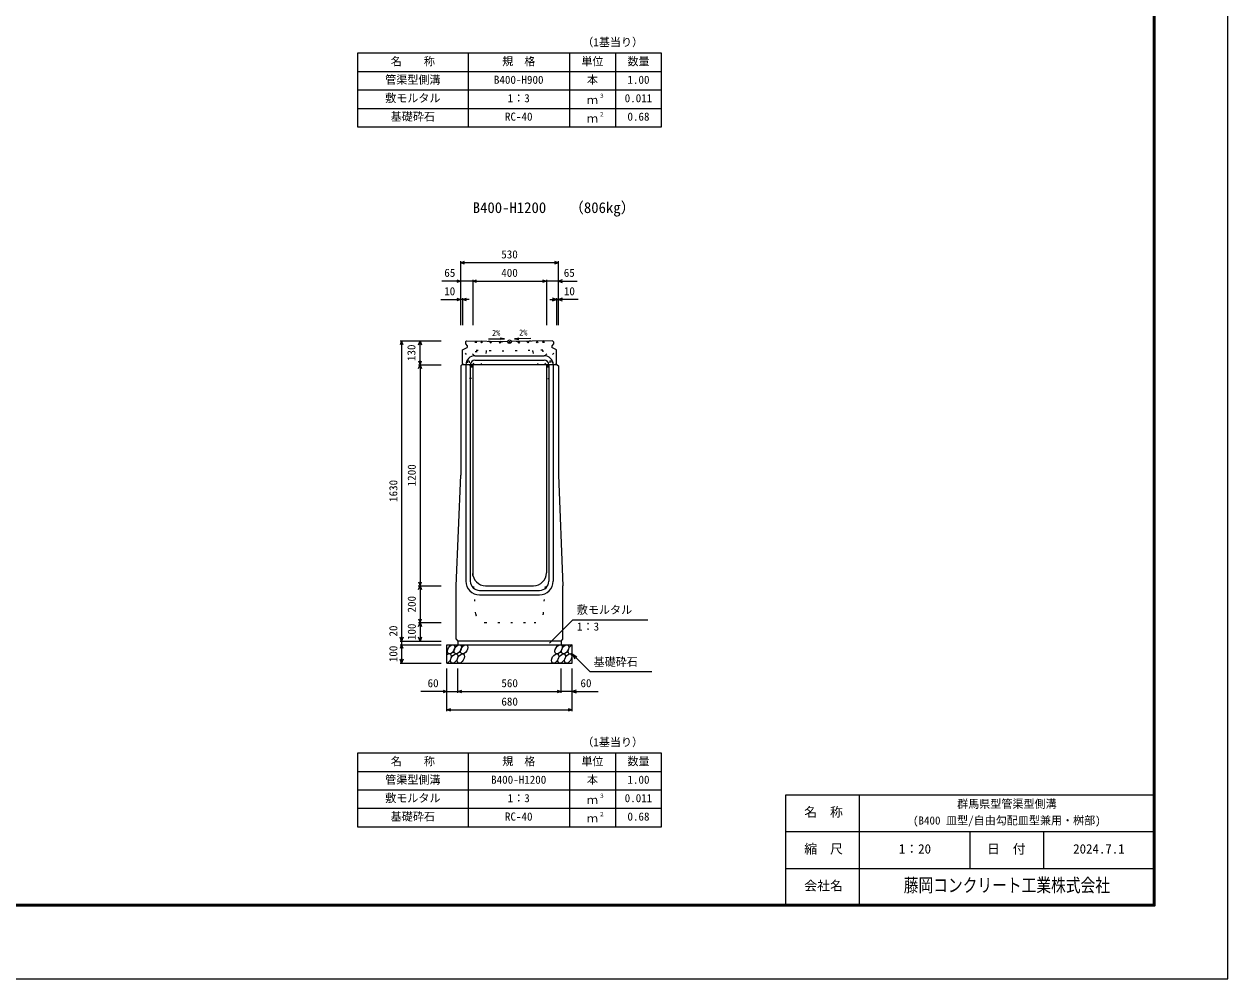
# Model space of a CAD drawing. Units: millimetres, scale not verified. Extents: x -12600 to 12600, y -5940 to 5940.
# Drawn here: x 6064 to 12600, y -5940 to -756 of the extents above; entities that cross this region are included whole.
import ezdxf
from ezdxf.enums import TextEntityAlignment as Align

# ---------------------------------------------------------------- set-up
doc = ezdxf.new("R2010")
doc.units = ezdxf.units.MM
doc.header["$LTSCALE"] = 40
doc.header["$PDMODE"] = 32
doc.header["$PDSIZE"] = 20
doc.linetypes.add('DOTTED', pattern=[1.75, 0.25, -1.5])
for name, color, linetype, lineweight in [('0-0_DIM', 7, 'Continuous', 25), ('0-1_Defpoints', 5, 'Continuous', 25), ('0-2_HATCH', 6, 'Continuous', 25), ('0-3_HYO', 3, 'Continuous', 25), ('0-4_HYO2', 4, 'Continuous', 25), ('0-5_OUTLINE', 3, 'Continuous', 25), ('0-6_OUTLINE2', 4, 'DOTTED', 25), ('0-7_TXT', 7, 'Continuous', 25), ('0-8_WAKU', 3, 'Continuous', 25), ('0-9_WAKU-LINE', 7, 'Continuous', 25)]:
    doc.layers.add(name, color=color, linetype=linetype, lineweight=lineweight)
doc.layers.add('0-A_WAKU-TXT', color=7, linetype='Continuous')
doc.styles.add('ＭＳ ゴシック', font='')
doc.styles.get('ＭＳ ゴシック').set_extended_font_data('MS Gothic')

msp = doc.modelspace()

# ---------------------------------------------------------------- linework, layer by layer
at = {"layer": '0-0_DIM'}
for p, q in [((8435, -2391.54), (8435, -2044.04)), ((8965, -2051.54), (8435, -2051.54)), ((8965, -2391.54), (8965, -2044.04)), ((8435, -2151.54), (8333.02, -2151.54)), ((8500, -2151.54), (8435, -2151.54)), ((8500, -2144.04), (8500, -2391.54)), ((8500, -2151.54), (8900, -2151.54)), ((8900, -2144.04), (8900, -2391.54)), ((8965, -2151.54), (8900, -2151.54)), ((8965, -2151.54), (9066.98, -2151.54)), ((8326.62, -2251.54), (8435, -2251.54)), ((8445, -2251.54), (8435, -2251.54)), ((8445, -2244.04), (8445, -2391.54)), ((8481.3, -2251.54), (8445, -2251.54)), ((8918.7, -2251.54), (8955, -2251.54)), ((8955, -2244.04), (8955, -2391.54)), ((8955, -2251.54), (8965, -2251.54)), ((9073.38, -2251.54), (8965, -2251.54)), ((8106.5, -2475.54), (8329, -2475.54)), ((8114, -2475.54), (8114, -4105.54)), ((8214, -2605.54), (8214, -2475.54)), ((8206.5, -2605.54), (8329, -2605.54)), ((8203.25, -3805.54), (8325.75, -3805.54)), ((8206.5, -3805.54), (8329, -3805.54)), ((8206.5, -4005.54), (8329, -4005.54)), ((8214, -4005.54), (8214, -4105.54)), ((8917.11, -4116.35), (9043.34, -3990.11)), ((9043.34, -3990.11), (9451.24, -3990.11)), ((8106.5, -4105.54), (8329, -4105.54)), ((8114, -4105.54), (8114, -4125.54)), ((8106.5, -4125.54), (8329, -4125.54)), ((8114, -4125.54), (8114, -4225.54)), ((9040, -4175.54), (9135.76, -4271.29)), ((9040, -4175.54), (9065.98, -4190.54)), ((9040, -4175.54), (9055, -4201.52)), ((8106.5, -4225.54), (8329, -4225.54)), ((8360, -4486.9), (8360, -4255.54)), ((8420, -4386.9), (8420, -4255.54)), ((8980, -4386.9), (8980, -4255.54)), ((9040, -4486.9), (9040, -4255.54)), ((9135.76, -4271.29), (9473.31, -4271.29)), ((8360, -4379.4), (8218.21, -4379.4)), ((8360, -4379.4), (8420, -4379.4)), ((8420, -4379.4), (8980, -4379.4)), ((9040, -4379.4), (8980, -4379.4)), ((9040, -4379.4), (9181.79, -4379.4)), ((8360, -4479.4), (9040, -4479.4))]:
    msp.add_line(p, q, dxfattribs=at)
for points in [[(8456.14, -2059.23), (8435, -2051.54), (8456.14, -2043.84)], [(8943.86, -2043.84), (8965, -2051.54), (8943.86, -2059.23)], [(8413.86, -2143.84), (8435, -2151.54), (8413.86, -2159.23)], [(8521.14, -2159.23), (8500, -2151.54), (8521.14, -2143.84)], [(8878.86, -2143.84), (8900, -2151.54), (8878.86, -2159.23)], [(8986.14, -2143.84), (8965, -2151.54), (8986.14, -2159.23)], [(8413.86, -2243.84), (8435, -2251.54), (8413.86, -2259.23)], [(8466.14, -2259.23), (8445, -2251.54), (8466.14, -2243.84)], [(8933.86, -2259.23), (8955, -2251.54), (8933.86, -2243.84)], [(8986.14, -2243.84), (8965, -2251.54), (8986.14, -2259.23)], [(8121.7, -2496.68), (8114, -2475.54), (8106.3, -2496.68)], [(8206.3, -2496.68), (8214, -2475.54), (8221.7, -2496.68)], [(8206.3, -2584.39), (8214, -2605.54), (8221.7, -2584.39)], [(8206.3, -2626.68), (8214, -2605.54), (8221.7, -2626.68)], [(8214, -2605.54), (8214, -3805.54), (8214, -4005.54)], [(8206.3, -3784.39), (8214, -3805.54), (8221.7, -3784.39)], [(8206.3, -3826.68), (8214, -3805.54), (8221.7, -3826.68)], [(8206.3, -3984.39), (8214, -4005.54), (8221.7, -3984.39)], [(8206.3, -4026.68), (8214, -4005.54), (8221.7, -4026.68)], [(8121.7, -4084.39), (8114, -4105.54), (8106.3, -4084.39)], [(8221.7, -4084.39), (8214, -4105.54), (8206.3, -4084.39)], [(8121.7, -4146.68), (8114, -4125.54), (8106.3, -4146.68)], [(8121.7, -4204.39), (8114, -4225.54), (8106.3, -4204.39)], [(8338.86, -4371.71), (8360, -4379.4), (8338.86, -4387.1)], [(8441.14, -4387.1), (8420, -4379.4), (8441.14, -4371.71)], [(8958.86, -4371.71), (8980, -4379.4), (8958.86, -4387.1)], [(9061.14, -4371.71), (9040, -4379.4), (9061.14, -4387.1)], [(8381.14, -4487.1), (8360, -4479.4), (8381.14, -4471.71)], [(9018.86, -4471.71), (9040, -4479.4), (9018.86, -4487.1)]]:
    msp.add_lwpolyline(points, dxfattribs=at)
at = {"layer": '0-1_Defpoints'}
msp.add_lwpolyline([(-4200, -5940), (12600, -5940), (12600, 5940), (-4200, 5940)], close=True, dxfattribs=at)
at = {"layer": '0-2_HATCH', "linetype": 'DOTTED'}
for p, q in [((8513.5, -2476.88), (8513.5, -2532.89)), ((8513.5, -2476.88), (8700, -2480.54)), ((8519.5, -2477), (8519.5, -2527.01)), ((8547.9, -2486.04), (8552.23, -2481.88)), ((8552.23, -2481.88), (8548.07, -2477.56)), ((8695.76, -2484.78), (8700, -2480.54)), ((8886.5, -2476.64), (8700, -2480.54)), ((8700, -2480.54), (8704.24, -2484.78)), ((8845.81, -2481.73), (8849.97, -2477.4)), ((8850.14, -2485.88), (8845.81, -2481.73)), ((8880.5, -2476.76), (8880.5, -2526.77)), ((8886.5, -2476.64), (8886.5, -2532.65)), ((8513.5, -2532.89), (8573.5, -2534.07)), ((8519.5, -2527.01), (8699.02, -2530.53)), ((8573.5, -2528.07), (8573.5, -2534.07)), ((8643.72, -2483.68), (8647.88, -2488)), ((8647.88, -2488), (8652.21, -2483.84)), ((8700, -2489.02), (8695.76, -2484.78)), ((8704.24, -2484.78), (8700, -2489.02)), ((8880.5, -2526.77), (8701.05, -2530.53)), ((8750.16, -2487.97), (8745.83, -2483.82)), ((8754.32, -2483.65), (8750.16, -2487.97)), ((8826.5, -2533.9), (8826.5, -2527.9)), ((8886.5, -2532.65), (8826.5, -2533.9))]:
    msp.add_line(p, q, dxfattribs=at)
for points in [[(8548.07, -2477.56), (8543.74, -2481.71), (8547.9, -2486.04)], [(8652.21, -2483.84), (8648.05, -2479.52), (8643.72, -2483.68)], [(8745.83, -2483.82), (8749.99, -2479.49), (8754.32, -2483.65)], [(8849.97, -2477.4), (8854.29, -2481.56), (8850.14, -2485.88)]]:
    msp.add_lwpolyline(points, dxfattribs=at)
for points in [[(8602.22, -2482.86), (8598.06, -2478.54), (8593.73, -2482.7), (8597.89, -2487.02)], [(8795.82, -2482.77), (8799.98, -2478.45), (8804.3, -2482.6), (8800.15, -2486.93)]]:
    msp.add_lwpolyline(points, close=True, dxfattribs=at)
at = {"layer": '0-2_HATCH'}
for centre, start_param, end_param in [((8364.3, -4200.54), 3.7419964, 7.318141), ((9037, -4150.54), 0.6666252, 4.1103269)]:
    msp.add_ellipse(centre, major_axis=(14.54, 23.54), ratio=0.5792, start_param=start_param, end_param=end_param, dxfattribs=at)
for centre in [(8382.89, -4150.54), (8399.77, -4200.54), (8418.37, -4150.54), (8435.25, -4200.54), (8453.84, -4150.54), (8947.45, -4200.54), (8966.05, -4150.54), (8982.93, -4200.54), (9001.52, -4150.54), (9018.41, -4200.54)]:
    msp.add_ellipse(centre, major_axis=(14.54, 23.54), ratio=0.5792, dxfattribs=at)
msp.add_point((8699.99, -2480.54), dxfattribs=at)
at = {"layer": '0-3_HYO'}
for p, q in [((8475, -913.64), (8475, -1313.64)), ((9025, -913.64), (9025, -1313.64)), ((9275, -913.64), (9275, -1313.64)), ((7875, -1013.64), (9525, -1013.64)), ((8475, -4713.64), (8475, -5113.64)), ((9025, -4713.64), (9025, -5113.64)), ((9275, -4713.64), (9275, -5113.64)), ((7875, -4813.64), (9525, -4813.64))]:
    msp.add_line(p, q, dxfattribs=at)
for points in [[(7875, -1313.64), (9525, -1313.64), (9525, -913.64), (7875, -913.64)], [(7875, -5113.64), (9525, -5113.64), (9525, -4713.64), (7875, -4713.64)]]:
    msp.add_lwpolyline(points, close=True, dxfattribs=at)
at = {"layer": '0-4_HYO2'}
for p, q in [((7875, -1113.64), (9525, -1113.64)), ((7875, -1213.64), (9525, -1213.64)), ((7875, -4913.64), (9525, -4913.64)), ((7875, -5013.64), (9525, -5013.64))]:
    msp.add_line(p, q, dxfattribs=at)
at = {"layer": '0-5_OUTLINE'}
for p, q in [((8466.69, -2475.96), (8461, -2481.54)), ((8461, -2481.54), (8461, -2492.54)), ((8466.69, -2475.96), (8688, -2480.3)), ((8691, -2483.54), (8688, -2480.3)), ((8691, -2483.54), (8709, -2483.54)), ((8709, -2483.54), (8712, -2480.29)), ((8933, -2475.66), (8712, -2480.29)), ((8933, -2475.66), (8939, -2481.54)), ((8939, -2481.54), (8939, -2492.54)), ((8445, -2525.54), (8470, -2512.54)), ((8445, -2599.54), (8445, -2525.54)), ((8461, -2492.54), (8470, -2502.54)), ((8470, -2502.54), (8470, -2512.54)), ((8939, -2492.54), (8930, -2502.54)), ((8930, -2502.54), (8930, -2512.54)), ((8955, -2525.54), (8930, -2512.54)), ((8955, -2599.54), (8955, -2525.54)), ((8435, -2611.54), (8441, -2605.54)), ((8435, -2611.54), (8435, -3205.54)), ((8959, -2605.54), (8441, -2605.54)), ((8445, -2599.54), (8451, -2605.54)), ((8500, -2605.54), (8500, -3735.54)), ((8900, -2605.54), (8900, -3735.54)), ((8949, -2605.54), (8955, -2599.54)), ((8959, -2605.54), (8965, -2611.54)), ((8965, -2611.54), (8965, -3205.54)), ((8410, -3805.54), (8435, -3205.54)), ((8965, -3205.54), (8990, -3805.54)), ((8410, -4095.54), (8410, -3805.54)), ((8570, -3805.54), (8830, -3805.54)), ((8990, -4095.54), (8990, -3805.54)), ((8410, -4095.54), (8420, -4105.54)), ((8980, -4105.54), (8420, -4105.54)), ((8420, -4105.54), (8420, -4125.54)), ((8980, -4105.54), (8990, -4095.54)), ((8980, -4105.54), (8980, -4125.54)), ((8360, -4125.54), (9040, -4125.54)), ((8360, -4225.54), (8360, -4125.54)), ((9040, -4225.54), (9040, -4125.54)), ((8360, -4225.54), (9040, -4225.54))]:
    msp.add_line(p, q, dxfattribs=at)
for centre, start, end in [((8570, -3735.54), 180, 270), ((8830, -3735.54), 270, 0)]:
    msp.add_arc(centre, 70, start, end, dxfattribs=at)
at = {"layer": '0-6_OUTLINE2'}
for p, q in [((8509.21, -2605.54), (8446.6, -2524.71)), ((8552.18, -2605.54), (8468.59, -2513.27)), ((8573.5, -2533.9), (8558.5, -2605.54)), ((8826.5, -2533.9), (8841.5, -2605.54)), ((8847.82, -2605.54), (8931.41, -2513.27)), ((8890.79, -2605.54), (8953.4, -2524.71)), ((8493, -2610.04), (8436.5, -2610.04)), ((8469, -2585.04), (8481, -2585.04)), ((8469, -2585.04), (8469, -2610.04)), ((8481, -2585.04), (8481, -2610.04)), ((8907, -2610.04), (8907, -2680.54)), ((8907, -2610.04), (8963.5, -2610.04)), ((8919, -2585.04), (8931, -2585.04)), ((8919, -2585.04), (8919, -2610.04)), ((8931, -2585.04), (8931, -2610.04)), ((8907, -2680.54), (8965, -2680.54)), ((8516.57, -3959.23), (8500, -3735.54)), ((8883.43, -3959.23), (8900, -3735.54)), ((8566.43, -4005.54), (8833.57, -4005.54))]:
    msp.add_line(p, q, dxfattribs=at)
at = {"layer": '0-6_OUTLINE2', "linetype": 'Continuous'}
for p, q in [((8463, -2605.54), (8463, -3780.54)), ((8487, -2605.54), (8487, -3780.54)), ((8512, -2556.54), (8888, -2556.54)), ((8512, -2580.54), (8888, -2580.54)), ((8913, -2605.54), (8913, -3780.54)), ((8937, -2605.54), (8937, -3780.54)), ((8537, -3830.54), (8863, -3830.54)), ((8537, -3854.54), (8863, -3854.54))]:
    msp.add_line(p, q, dxfattribs=at)
at = {"layer": '0-6_OUTLINE2'}
msp.add_lwpolyline([(8493, -2610.04), (8493, -2680.04), (8435, -2680.04)], dxfattribs=at)
at = {"layer": '0-6_OUTLINE2', "linetype": 'Continuous'}
for centre, radius, start, end in [((8512, -2605.54), 49, 90, 180), ((8512, -2605.54), 25, 90, 180), ((8888, -2605.54), 49, 0, 90), ((8888, -2605.54), 25, 0, 90), ((8537, -3780.54), 74, 180, 270), ((8537, -3780.54), 50, 180, 270), ((8863, -3780.54), 50, 270, 0), ((8863, -3780.54), 74, 270, 0)]:
    msp.add_arc(centre, radius, start, end, dxfattribs=at)
at = {"layer": '0-6_OUTLINE2'}
for centre, start, end in [((8566.43, -3955.54), 184.23639, 270), ((8833.57, -3955.54), 270, 355.76361)]:
    msp.add_arc(centre, 50, start, end, dxfattribs=at)
at = {"layer": '0-7_TXT'}
for p, q in [((8585.37, -2464.11), (8672.78, -2464.96)), ((8672.78, -2464.96), (8649.11, -2468.9)), ((8672.78, -2464.96), (8649.19, -2460.56)), ((8727.27, -2464.79), (8750.95, -2468.73))]:
    msp.add_line(p, q, dxfattribs=at)
msp.add_lwpolyline([(8815.15, -2463.93), (8727.27, -2464.79), (8750.86, -2460.39)], dxfattribs=at)
at = {"layer": '0-8_WAKU'}
for p, q in [((10200, -4940), (12200, -4940)), ((10200, -5540), (10200, -4940))]:
    msp.add_line(p, q, dxfattribs=at)
at = {"layer": '0-8_WAKU', "lineweight": 50}
msp.add_lwpolyline([(-3800, -5540), (12200, -5540), (12200, 5540), (-3800, 5540)], close=True, dxfattribs=at)
at = {"layer": '0-9_WAKU-LINE'}
for p, q in [((10600, -5540), (10600, -4940)), ((10200, -5140), (12200, -5140)), ((11200, -5340), (11200, -5140)), ((11600, -5340), (11600, -5140)), ((10200, -5340), (12200, -5340))]:
    msp.add_line(p, q, dxfattribs=at)

# ---------------------------------------------------------------- texts
at = {"layer": '0-0_DIM', "style": 'ＭＳ ゴシック'}
for s, p in [('530', (8655, -2041.54)), ('65', (8345.68, -2141.54)), ('400', (8655, -2141.54)), ('65', (8994.32, -2141.54)), ('10', (8345.16, -2241.54)), ('10', (8994.84, -2241.54)), ('敷モルタル', (9065.38, -3971.38)), ('1：3', (9066.38, -4062.07)), ('基礎砕石', (9156.32, -4254.12)), ('60', (8255, -4369.4)), ('560', (8655.53, -4369.4)), ('60', (9085, -4369.4)), ('680', (8655.53, -4469.4))]:
    msp.add_text(s, height=43.99, dxfattribs=at).set_placement(p, align=Align.BOTTOM_LEFT)
for s, p in [('130', (8202.16, -2585.54)), ('1200', (8204, -3265.54)), ('1630', (8104, -3350.54)), ('200', (8204, -3950.54)), ('20', (8104, -4081.22)), ('100', (8204, -4100.54)), ('100', (8104, -4220.54))]:
    msp.add_text(s, height=43.99, rotation=90, dxfattribs=at).set_placement(p, align=Align.BOTTOM_LEFT)
at = {"layer": '0-7_TXT', "style": 'ＭＳ ゴシック'}
for s, height, p in [('（1基当り）', 43.99, (9095, -889.64)), ('名\u3000\u3000称', 43.99, (8055, -993.64)), ('規\u3000格', 43.99, (8660, -993.64)), ('単位', 43.99, (9090, -993.64)), ('数量', 43.99, (9340, -993.64)), ('管渠型側溝', 43.99, (8025, -1093.64)), ('B400-H900', 43.99, (8615, -1093.64)), ('本', 43.99, (9120, -1093.64)), ('1.00', 43.99, (9340, -1093.64)), ('敷モルタル', 43.99, (8025, -1193.64)), ('1：3', 43.99, (8690, -1193.64)), ('ｍ', 43.99, (9120, -1203.64)), ('３', 21.99, (9185.54, -1163.27)), ('0.011', 43.99, (9325, -1193.64)), ('基礎砕石', 43.99, (8055, -1293.64)), ('RC-40', 43.99, (8675, -1293.64)), ('２', 21.99, (9185.54, -1263.27)), ('0.68', 43.99, (9340, -1293.64)), ('ｍ', 43.99, (9120, -1303.64)), ('B400-H1200', 58.65, (8500, -1799.56)), ('（806kg）', 58.65, (9023.7, -1799.56)), ('2%', 32.99, (8605.21, -2459.01)), ('2%', 32.99, (8752.05, -2457.15)), ('（1基当り）', 43.99, (9095, -4689.64)), ('名\u3000\u3000称', 43.99, (8055, -4793.64)), ('規\u3000格', 43.99, (8660, -4793.64)), ('単位', 43.99, (9090, -4793.64)), ('数量', 43.99, (9340, -4793.64)), ('管渠型側溝', 43.99, (8025, -4893.64)), ('本', 43.99, (9120, -4893.64)), ('B400-H1200', 43.99, (8600, -4893.64)), ('1.00', 43.99, (9340, -4893.64)), ('敷モルタル', 43.99, (8025, -4993.64)), ('1：3', 43.99, (8690, -4993.64)), ('ｍ', 43.99, (9120, -5003.64)), ('３', 21.99, (9185.54, -4963.27)), ('0.011', 43.99, (9325, -4993.64)), ('基礎砕石', 43.99, (8055, -5093.64)), ('RC-40', 43.99, (8675, -5093.64)), ('ｍ', 43.99, (9120, -5103.64)), ('２', 21.99, (9185.54, -5063.27)), ('0.68', 43.99, (9340, -5093.64))]:
    msp.add_text(s, height=height, dxfattribs=at).set_placement(p, align=Align.BOTTOM_LEFT)
at = {"layer": '0-A_WAKU-TXT', "style": 'ＭＳ ゴシック'}
for s, height, p in [('群馬県型管渠型側溝', 43.99, (11130, -5025)), ('名\u3000称', 51.32, (10299.9, -5075)), ('(B400 皿型/自由勾配皿型兼用・桝部)', 43.99, (10890, -5115)), ('縮\u3000尺', 51.32, (10299.9, -5275)), ('1：20', 51.32, (10813.5, -5275)), ('日\u3000付', 51.32, (11291.89, -5275)), ('2024.7.1', 51.32, (11760, -5275)), ('会社名', 51.32, (10299.9, -5475))]:
    msp.add_text(s, height=height, dxfattribs=at).set_placement(p, align=Align.BOTTOM_LEFT)
at = {"layer": '0-A_WAKU-TXT', "style": 'ＭＳ ゴシック', "width": 0.8}
msp.add_text('藤岡コンクリート工業株式会社', height=73.31, dxfattribs=at).set_placement((10840, -5490), align=Align.BOTTOM_LEFT)

doc.saveas('drawing.dxf')
